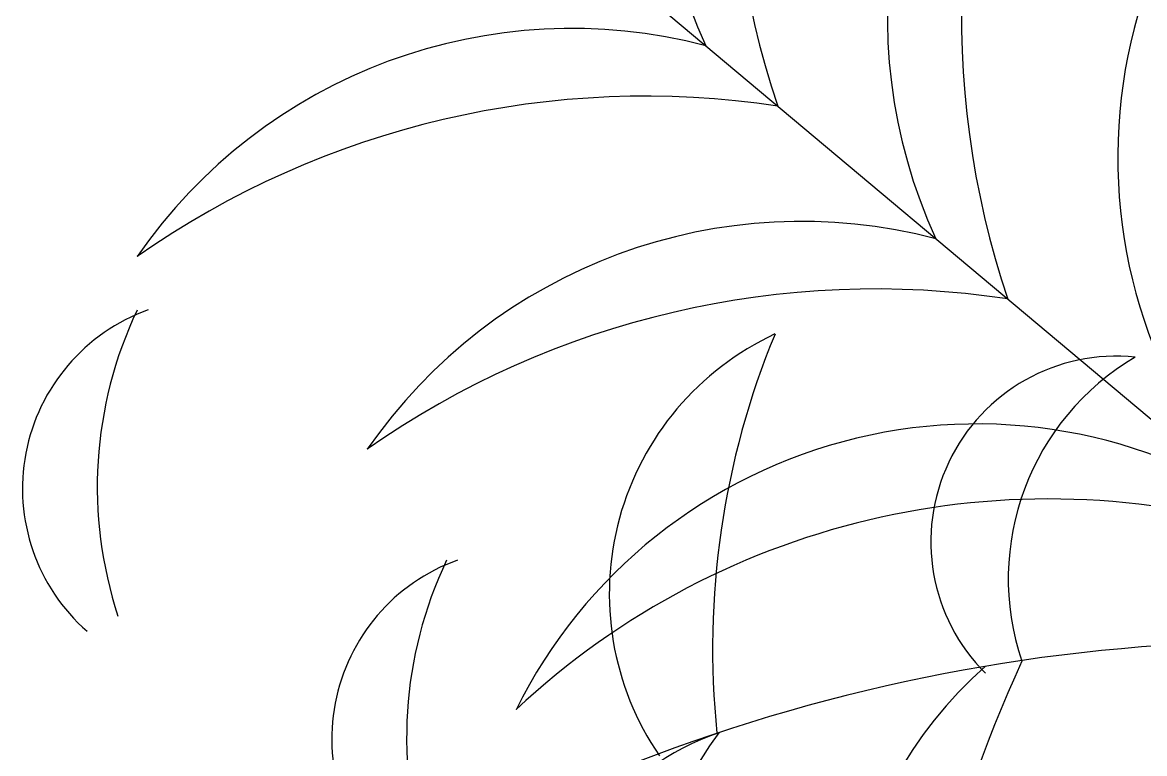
# Model space of a CAD drawing. Header units: millimetres. Extents: x 118878 to 201916, y 10986 to 20993.
# Drawn here: x 180905.17 to 180942.95, y 17052.97 to 17077.59 of the extents above; entities that cross this region are included whole.
import ezdxf

# ---------------------------------------------------------------- set-up
doc = ezdxf.new("R2010")
doc.units = ezdxf.units.MM
doc.header["$LTSCALE"] = 100
doc.layers.add('TREE', color=83, linetype='Continuous')

# ---------------------------------------------------------------- blocks, each defined once
blk = doc.blocks.new('TREE-CICAS')
at = {"layer": 'TREE'}
blk.add_line((3.1268, -0.5513), (0, 0), dxfattribs=at)
for centre, radius, start, end in [((-1.4754, 3.0965), 3.43, 295.4772, 336.6585), ((0.7239, 1.1397), 0.4862, 318.8744, 98.9763), ((0.3014, 0.9062), 0.7934, 353.7536, 64.097), ((-0.07, 0.7142), 0.8224, 341.4477, 59.3672), ((-2.016, 0.157), 2.6821, 5.4007, 28.139), ((1.4127, 1.0196), 0.3653, 319.742, 78.7475), ((0.9181, 0.7306), 0.7942, 4.618, 48.2106), ((2.1688, 0.9002), 0.3653, 319.742, 78.7475), ((1.6742, 0.6112), 0.7942, 4.618, 48.2106), ((0.0172, 1.4095), 1.4969, 281.6665, 343.1878), ((0.4627, 0.9139), 0.9894, 263.4259, 3.6346), ((0.9283, 0.4179), 0.5519, 324.9865, 64.4034), ((-0.1934, -0.108), 1.5875, 7.5759, 35.8942), ((0.4061, 1.4035), 1.7015, 291.3712, 335.0366), ((0.9369, 0.767), 1.015, 285.2489, 355.3937), ((0.9748, 1.3033), 1.7015, 291.3712, 335.0366), ((1.5057, 0.6667), 1.015, 285.2489, 355.3937), ((0.6112, 0.119), 0.3574, 294.2257, 75.1279), ((0.327, 0.0375), 0.4953, 330.4398, 48.6694), ((0.1222, -1.017), 0.9894, 336.3654, 76.5741), ((-0.0985, -1.4578), 1.7015, 4.9634, 48.6288), ((0.6181, -1.0411), 1.015, 344.6063, 54.7511), ((0.4703, -1.5581), 1.7015, 4.9634, 48.6288), ((1.1868, -1.1414), 1.015, 344.6063, 54.7511)]:
    blk.add_arc(centre, radius, start, end, dxfattribs=at)

msp = doc.modelspace()

# ---------------------------------------------------------------- block references
at = {"xscale": 17.5, "yscale": 17.5, "zscale": 17.5, "rotation": 150.0000000000001}
msp.add_blockref('TREE-CICAS', (180952.31, 17056.557), dxfattribs=at)

doc.saveas('drawing.dxf')
